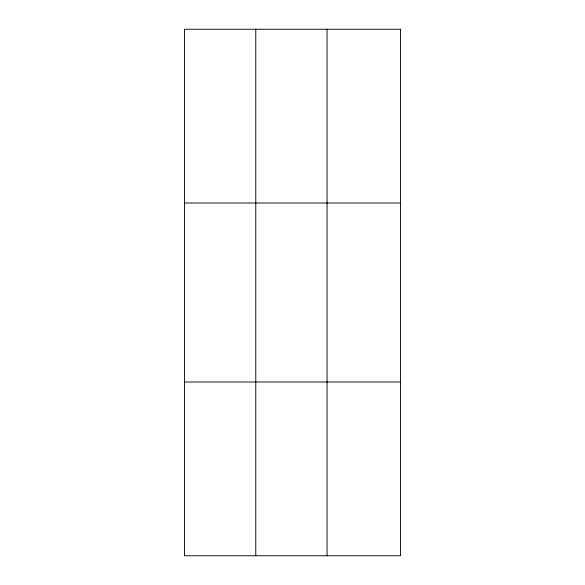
<?xml version="1.0" encoding="UTF-8"?>
<svg xmlns="http://www.w3.org/2000/svg" width="585" height="585" viewBox="0 0 585 585"><rect width="100%" height="100%" fill="white"/><g stroke="black" fill="none" stroke-linecap="round" stroke-linejoin="round"><path stroke-width="0.88" d="M255.769 29.25L255.769 555.75M327.073 29.25L327.073 555.75M184.465 202.995L400.535 202.995M184.465 382.005L400.535 382.005M400.535 29.25L400.535 555.75L184.465 555.75L184.465 29.25L400.535 29.25"/></g></svg>
